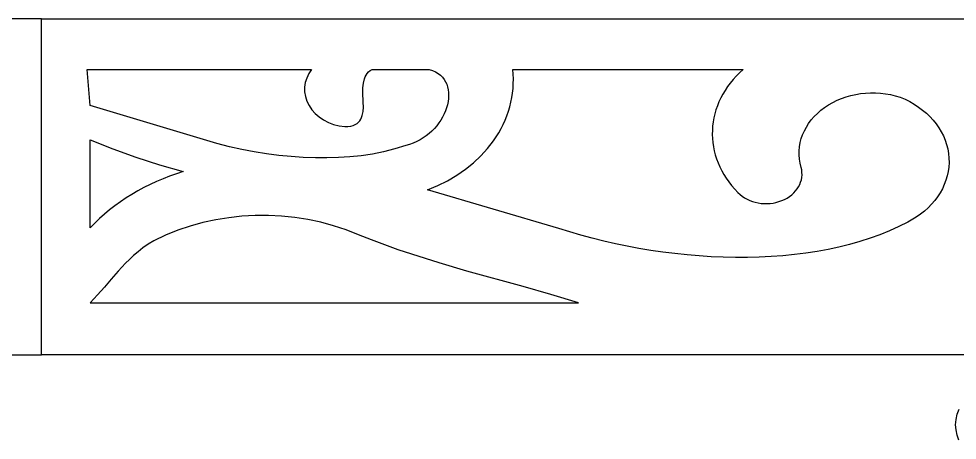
# Model space of a CAD drawing. Header units: millimetres. Extents: x -773 to -473, y -1647 to -1542.
# Drawn here: x -624.2 to -554, y -1573.7 to -1542.1 of the extents above; entities that cross this region are included whole.
import ezdxf

# ---------------------------------------------------------------- set-up
doc = ezdxf.new("R2010")
doc.units = ezdxf.units.MM
doc.header["$MEASUREMENT"] = 0

msp = doc.modelspace()

# ---------------------------------------------------------------- linework, layer by layer
for points in [[(-698.001527, -1567.276123), (-622.600953, -1567.276123), (-622.518433, -1567.276123), (-622.518433, -1542.117432), (-772.518739, -1542.117432)], [(-547.035339, -1567.276123), (-622.435913, -1567.276123), (-622.518433, -1567.276123), (-622.518433, -1542.117432), (-472.518127, -1542.117432)], [(-602.024414, -1552.531372), (-602.931641, -1552.498535), (-603.84314, -1552.437988), (-604.758789, -1552.348877), (-605.678589, -1552.230469), (-606.602539, -1552.082397), (-607.530579, -1551.903931), (-608.462646, -1551.694336), (-609.398743, -1551.453125), (-618.887512, -1548.615845), (-619.105896, -1545.909424), (-602.310242, -1545.909424), (-602.518799, -1546.224243), (-602.675232, -1546.554199), (-602.779175, -1546.89502), (-602.830444, -1547.242676), (-602.828735, -1547.592773), (-602.773621, -1547.941284), (-602.664917, -1548.283936), (-602.502319, -1548.616577), (-602.289734, -1548.929688), (-602.033691, -1549.214355), (-601.738342, -1549.468384), (-601.407959, -1549.689209), (-601.046631, -1549.874268), (-600.658691, -1550.021362), (-600.24823, -1550.128052), (-599.819519, -1550.191772), (-599.58667, -1550.181885), (-599.38092, -1550.153076), (-599.200684, -1550.106445), (-599.04425, -1550.042847), (-598.910095, -1549.963623), (-598.79657, -1549.869873), (-598.701965, -1549.762451), (-598.624817, -1549.642822), (-598.563416, -1549.511841), (-598.516113, -1549.370605), (-598.45752, -1549.062012), (-598.436035, -1548.72583), (-598.438721, -1548.370728), (-598.464783, -1547.639526), (-598.462219, -1547.280884), (-598.432068, -1546.938599), (-598.361328, -1546.62146), (-598.306702, -1546.475098), (-598.237, -1546.338379), (-598.150757, -1546.21228), (-598.046204, -1546.0979), (-597.921814, -1545.996582), (-597.77594, -1545.90918), (-593.49762, -1545.909424), (-593.255188, -1545.990967), (-593.036499, -1546.091431), (-592.841064, -1546.209717), (-592.668457, -1546.344604), (-592.51825, -1546.494751), (-592.389893, -1546.658813), (-592.28302, -1546.835449), (-592.197144, -1547.02356), (-592.131836, -1547.22168), (-592.086548, -1547.428711), (-592.060974, -1547.643066), (-592.054504, -1547.86377), (-592.066833, -1548.089355), (-592.097412, -1548.318604), (-592.145752, -1548.550171), (-592.211487, -1548.782715), (-592.294128, -1549.015137), (-592.39325, -1549.246094), (-592.508362, -1549.474121), (-592.638977, -1549.69812), (-592.784729, -1549.916748), (-592.945068, -1550.128662), (-593.119629, -1550.332764), (-593.307861, -1550.527344), (-593.509399, -1550.71167), (-593.723755, -1550.884033), (-593.950439, -1551.043213), (-594.189026, -1551.18811), (-594.439087, -1551.317261), (-594.700134, -1551.429443), (-594.971741, -1551.523315), (-595.253418, -1551.597656), (-596.085388, -1551.862549), (-596.92157, -1552.077637), (-597.761841, -1552.246704), (-598.606323, -1552.373291), (-599.454773, -1552.461304), (-600.307312, -1552.514282), (-601.163879, -1552.536133), (-602.024414, -1552.530518)], [(-587.256226, -1545.909424), (-570.014099, -1545.909424), (-570.28009, -1546.15332), (-570.529907, -1546.404907), (-570.763489, -1546.663696), (-570.980835, -1546.929077), (-571.181946, -1547.200684), (-571.36676, -1547.478027), (-571.535339, -1547.76062), (-571.687561, -1548.047974), (-571.823425, -1548.3396), (-571.942993, -1548.635132), (-572.046204, -1548.93396), (-572.132996, -1549.235596), (-572.203369, -1549.539673), (-572.257324, -1549.845703), (-572.294861, -1550.153076), (-572.315918, -1550.461426), (-572.320435, -1550.770142), (-572.308533, -1551.078857), (-572.280029, -1551.387207), (-572.235046, -1551.694458), (-572.173462, -1552.000244), (-572.095276, -1552.304199), (-572.000488, -1552.605713), (-571.889099, -1552.904297), (-571.761047, -1553.199585), (-571.616333, -1553.490967), (-571.454956, -1553.778076), (-571.276855, -1554.060303), (-571.082092, -1554.337402), (-570.870544, -1554.608643), (-570.642212, -1554.873535), (-570.397095, -1555.131836), (-570.242615, -1555.276123), (-570.075989, -1555.407104), (-569.898315, -1555.524658), (-569.710815, -1555.628662), (-569.514648, -1555.718628), (-569.310974, -1555.794556), (-569.101013, -1555.856201), (-568.885864, -1555.90332), (-568.666809, -1555.935791), (-568.444885, -1555.953247), (-568.221313, -1555.955566), (-567.997253, -1555.942505), (-567.773926, -1555.91394), (-567.55249, -1555.869507), (-567.334045, -1555.809082), (-567.119812, -1555.732544), (-566.91449, -1555.641235), (-566.722107, -1555.537109), (-566.54303, -1555.421143), (-566.37793, -1555.294189), (-566.227234, -1555.157104), (-566.091553, -1555.010864), (-565.971313, -1554.856323), (-565.867065, -1554.694458), (-565.779297, -1554.526001), (-565.708618, -1554.351929), (-565.655457, -1554.173218), (-565.620422, -1553.990601), (-565.603943, -1553.805176), (-565.606628, -1553.617554), (-565.628906, -1553.428833), (-565.671326, -1553.239868), (-565.747803, -1552.930176), (-565.797607, -1552.619629), (-565.820984, -1552.309204), (-565.818481, -1551.999878), (-565.790405, -1551.692749), (-565.737244, -1551.388794), (-565.659302, -1551.089111), (-565.557129, -1550.794678), (-565.430969, -1550.506592), (-565.281372, -1550.225952), (-565.108704, -1549.953735), (-564.91333, -1549.690918), (-564.695679, -1549.438599), (-564.456116, -1549.197754), (-564.195129, -1548.969604), (-563.913147, -1548.755005), (-563.613647, -1548.557129), (-563.300903, -1548.37854), (-562.976257, -1548.219116), (-562.640991, -1548.079102), (-562.296387, -1547.958862), (-561.943787, -1547.858398), (-561.584473, -1547.777954), (-561.219727, -1547.717773), (-560.850891, -1547.677856), (-560.479248, -1547.658569), (-560.106079, -1547.660034), (-559.732727, -1547.682373), (-559.360474, -1547.72583), (-558.990662, -1547.790527), (-558.624573, -1547.876831), (-558.26355, -1547.984619), (-557.894653, -1548.143799), (-557.541443, -1548.320801), (-557.204712, -1548.514648), (-556.885071, -1548.724609), (-556.583191, -1548.949951), (-556.299927, -1549.189697), (-556.035828, -1549.442993), (-555.791748, -1549.709229), (-555.568237, -1549.987427), (-555.366089, -1550.276855), (-555.186035, -1550.57666), (-555.028687, -1550.885986), (-554.894836, -1551.203979), (-554.785156, -1551.530029), (-554.700317, -1551.863037), (-554.641113, -1552.202271), (-554.608459, -1552.544067), (-554.602356, -1552.884277), (-554.622437, -1553.222168), (-554.668213, -1553.556641), (-554.739197, -1553.886841), (-554.8349, -1554.211792), (-554.954895, -1554.53064), (-555.098694, -1554.842407), (-555.265869, -1555.14624), (-555.455872, -1555.441162), (-555.668274, -1555.726074), (-555.902649, -1556.000366), (-556.158447, -1556.262939), (-556.435303, -1556.512939), (-556.732666, -1556.749268), (-557.05011, -1556.971313), (-557.692261, -1557.337891), (-558.360474, -1557.679199), (-559.053467, -1557.995361), (-559.769897, -1558.286865), (-560.508301, -1558.553955), (-561.267334, -1558.796997), (-562.045776, -1559.016357), (-562.842102, -1559.212402), (-563.655029, -1559.385498), (-564.483215, -1559.535889), (-565.325317, -1559.664063), (-566.179871, -1559.770142), (-567.045593, -1559.854736), (-567.921143, -1559.917969), (-568.805115, -1559.960327), (-569.696167, -1559.982056), (-570.592957, -1559.983643), (-571.494141, -1559.965332), (-572.398315, -1559.927368), (-573.304077, -1559.870239), (-574.210205, -1559.794189), (-575.115234, -1559.699707), (-576.017822, -1559.587036), (-576.916626, -1559.456543), (-577.810303, -1559.308594), (-578.69751, -1559.143433), (-579.576782, -1558.961548), (-580.446899, -1558.763184), (-581.306396, -1558.548706), (-582.153931, -1558.318481), (-582.98822, -1558.072754), (-583.8078, -1557.812012), (-593.642395, -1554.921509), (-592.865479, -1554.603271), (-592.129944, -1554.239746), (-591.437744, -1553.833618), (-590.790771, -1553.387573), (-590.190979, -1552.904175), (-589.640259, -1552.386475), (-589.140564, -1551.836792), (-588.693848, -1551.258179), (-588.490906, -1550.95874), (-588.301941, -1550.653198), (-588.127197, -1550.341675), (-587.966858, -1550.024658), (-587.821167, -1549.702271), (-587.69043, -1549.375122), (-587.574829, -1549.043335), (-587.47467, -1548.707397), (-587.390076, -1548.367554), (-587.321411, -1548.02417), (-587.26886, -1547.677734), (-587.232666, -1547.328369), (-587.213074, -1546.97644), (-587.210266, -1546.622437), (-587.224609, -1546.266602), (-587.256226, -1545.90918)], [(-618.887512, -1557.759888), (-618.887512, -1551.190308), (-617.186401, -1551.860596), (-615.457153, -1552.478516), (-613.701477, -1553.043579), (-611.921143, -1553.555298), (-612.432312, -1553.721313), (-612.935242, -1553.901367), (-613.429443, -1554.095215), (-613.914612, -1554.30249), (-614.390259, -1554.523071), (-614.856079, -1554.756714), (-615.311584, -1555.003174), (-615.756531, -1555.262207), (-616.190491, -1555.533569), (-616.612976, -1555.817017), (-617.023743, -1556.112427), (-617.422302, -1556.419434), (-617.808289, -1556.737915), (-618.181335, -1557.067505), (-618.541077, -1557.408081), (-618.887146, -1557.759399)], [(-618.887512, -1563.383545), (-582.321594, -1563.383545), (-584.394287, -1562.764893), (-586.485657, -1562.172974), (-590.679504, -1561.004883), (-592.759583, -1560.396973), (-594.813416, -1559.751587), (-595.827026, -1559.410034), (-596.829834, -1559.052979), (-597.820496, -1558.678711), (-598.797607, -1558.285156), (-599.717834, -1557.921997), (-600.657593, -1557.61145), (-601.61377, -1557.353271), (-602.583374, -1557.147461), (-603.563171, -1556.994019), (-604.550049, -1556.8927), (-605.540955, -1556.843506), (-606.532715, -1556.846436), (-607.522278, -1556.901123), (-608.50647, -1557.007813), (-609.482117, -1557.16626), (-610.446228, -1557.376221), (-611.39563, -1557.637939), (-612.327148, -1557.95105), (-613.237793, -1558.315674), (-614.124329, -1558.731567), (-614.544556, -1559.000732), (-614.933167, -1559.275513), (-615.293457, -1559.555176), (-615.628723, -1559.839233), (-615.9422, -1560.127197), (-616.237122, -1560.418335), (-616.784546, -1561.008057), (-617.297119, -1561.604004), (-617.800964, -1562.201416), (-618.322266, -1562.795898), (-618.887146, -1563.382568)], [(-553.858154, -1573.669434), (-553.995789, -1573.289673), (-554.078735, -1572.900391), (-554.106384, -1572.505981), (-554.078308, -1572.110229), (-553.993774, -1571.717285), (-553.852295, -1571.331421)]]:
    msp.add_lwpolyline(points)

doc.saveas('drawing.dxf')
